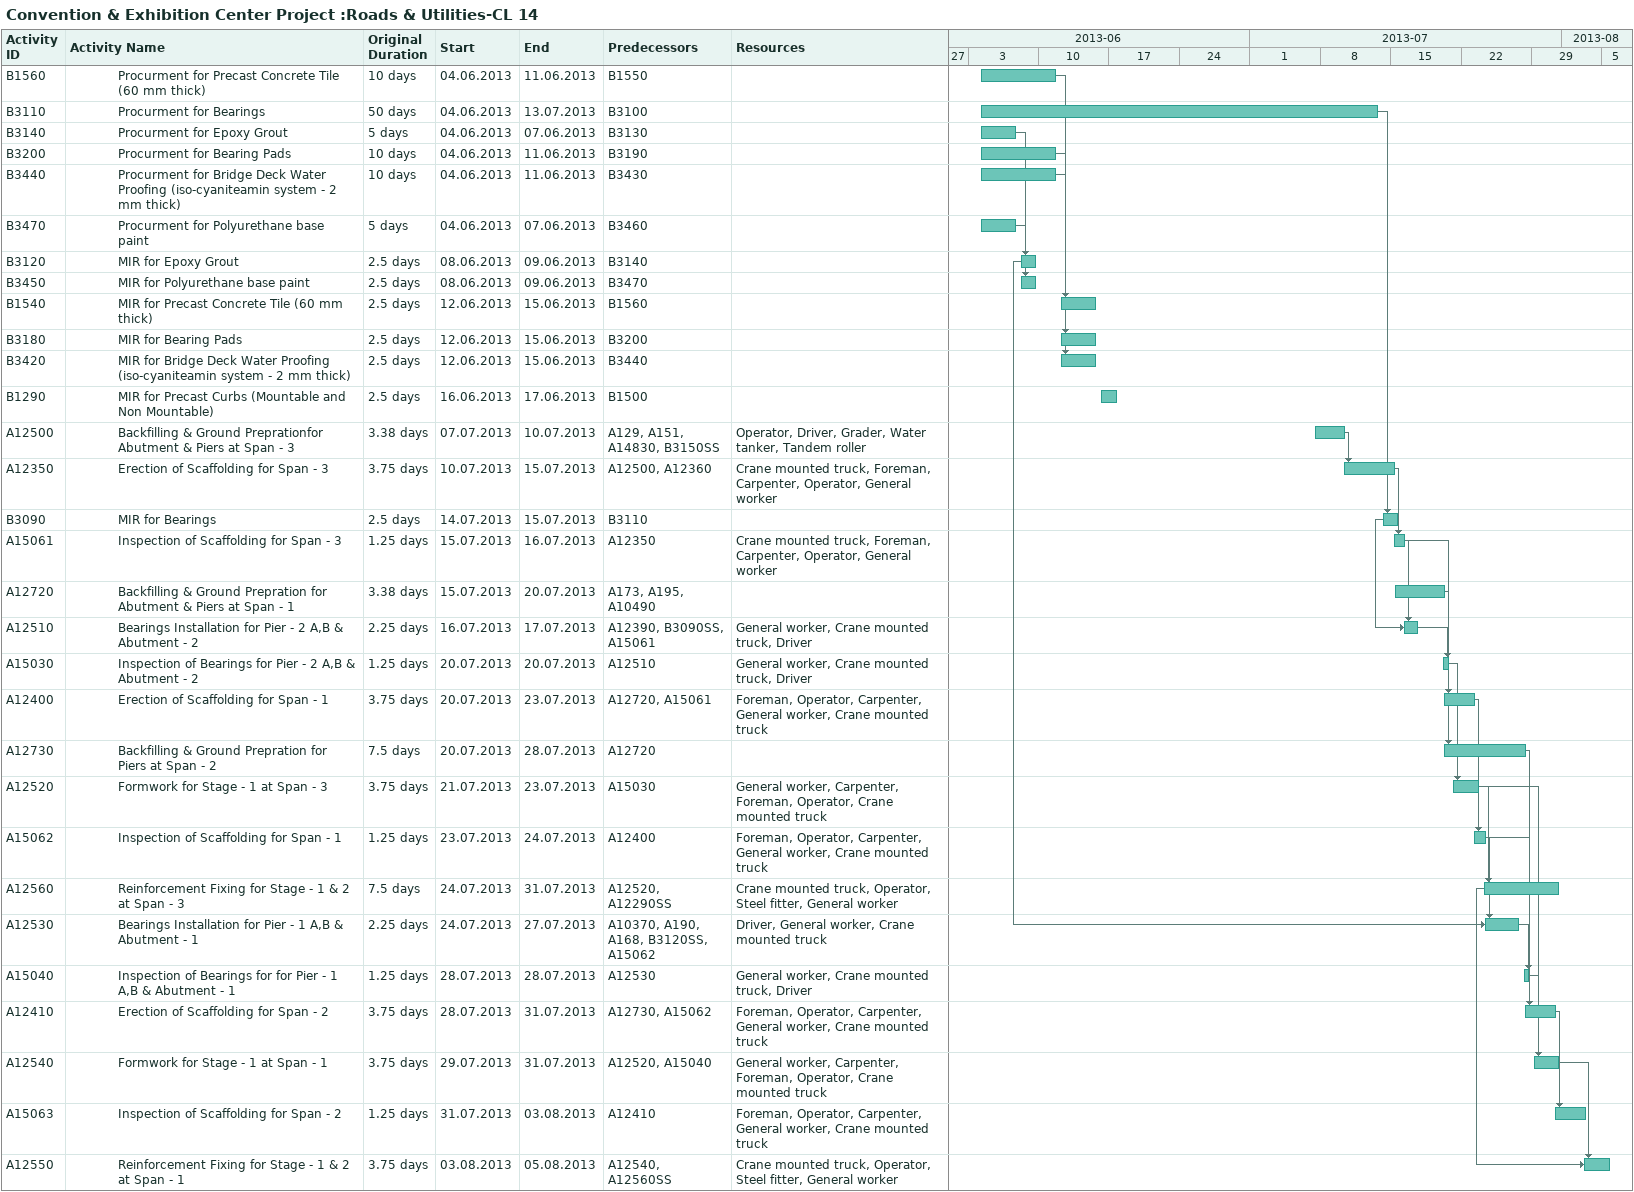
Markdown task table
Convention & Exhibition Center Project :Roads & Utilities-CL 14

| ID | Level | Task | Original duration | Start | Finish | Predecessors | Resources |
|---|---|---|---|---|---|---|---|
| B1560 | 4 | Procurment for Precast Concrete Tile (60 mm thick) | 10d | 2013-06-04 | 2013-06-11 | B1550 |  |
| B3110 | 4 | Procurment for Bearings | 50d | 2013-06-04 | 2013-07-13 | B3100 |  |
| B3140 | 4 | Procurment for Epoxy Grout | 5d | 2013-06-04 | 2013-06-07 | B3130 |  |
| B3200 | 4 | Procurment for Bearing Pads | 10d | 2013-06-04 | 2013-06-11 | B3190 |  |
| B3440 | 4 | Procurment for Bridge Deck Water Proofing (iso-cyaniteamin system - 2 mm thick) | 10d | 2013-06-04 | 2013-06-11 | B3430 |  |
| B3470 | 4 | Procurment for Polyurethane base paint | 5d | 2013-06-04 | 2013-06-07 | B3460 |  |
| B3120 | 4 | MIR for Epoxy Grout | 2.5d | 2013-06-08 | 2013-06-09 | B3140 |  |
| B3450 | 4 | MIR for Polyurethane base paint | 2.5d | 2013-06-08 | 2013-06-09 | B3470 |  |
| B1540 | 4 | MIR for Precast Concrete Tile (60 mm thick) | 2.5d | 2013-06-12 | 2013-06-15 | B1560 |  |
| B3180 | 4 | MIR for Bearing Pads | 2.5d | 2013-06-12 | 2013-06-15 | B3200 |  |
| B3420 | 4 | MIR for Bridge Deck Water Proofing (iso-cyaniteamin system - 2 mm thick) | 2.5d | 2013-06-12 | 2013-06-15 | B3440 |  |
| B1290 | 4 | MIR for Precast Curbs (Mountable and Non Mountable) | 2.5d | 2013-06-16 | 2013-06-17 | B1500 |  |
| A12500 | 4 | Backfilling & Ground Preprationfor Abutment & Piers at Span - 3 | 3.38d | 2013-07-07 | 2013-07-10 | A129, A151, A14830, B3150SS | Operator, Driver, Grader, Water tanker, Tandem roller |
| A12350 | 4 | Erection of Scaffolding for Span - 3 | 3.75d | 2013-07-10 | 2013-07-15 | A12500, A12360 | Crane mounted truck, Foreman, Carpenter, Operator, General worker |
| B3090 | 4 | MIR for Bearings | 2.5d | 2013-07-14 | 2013-07-15 | B3110 |  |
| A15061 | 4 | Inspection of Scaffolding for Span - 3 | 1.25d | 2013-07-15 | 2013-07-16 | A12350 | Crane mounted truck, Foreman, Carpenter, Operator, General worker |
| A12720 | 4 | Backfilling & Ground Prepration for Abutment & Piers at Span - 1 | 3.38d | 2013-07-15 | 2013-07-20 | A173, A195, A10490 |  |
| A12510 | 4 | Bearings Installation for Pier - 2 A,B & Abutment - 2 | 2.25d | 2013-07-16 | 2013-07-17 | A12390, B3090SS, A15061 | General worker, Crane mounted truck, Driver |
| A15030 | 4 | Inspection of Bearings for Pier - 2 A,B & Abutment - 2 | 1.25d | 2013-07-20 | 2013-07-20 | A12510 | General worker, Crane mounted truck, Driver |
| A12400 | 4 | Erection of Scaffolding for Span - 1 | 3.75d | 2013-07-20 | 2013-07-23 | A12720, A15061 | Foreman, Operator, Carpenter, General worker, Crane mounted truck |
| A12730 | 4 | Backfilling & Ground Prepration for Piers at Span - 2 | 7.5d | 2013-07-20 | 2013-07-28 | A12720 |  |
| A12520 | 4 | Formwork for Stage - 1 at Span - 3 | 3.75d | 2013-07-21 | 2013-07-23 | A15030 | General worker, Carpenter, Foreman, Operator, Crane mounted truck |
| A15062 | 4 | Inspection of Scaffolding for Span - 1 | 1.25d | 2013-07-23 | 2013-07-24 | A12400 | Foreman, Operator, Carpenter, General worker, Crane mounted truck |
| A12560 | 4 | Reinforcement Fixing for Stage - 1 & 2 at Span - 3 | 7.5d | 2013-07-24 | 2013-07-31 | A12520, A12290SS | Crane mounted truck, Operator, Steel fitter, General worker |
| A12530 | 4 | Bearings Installation for Pier - 1 A,B & Abutment - 1 | 2.25d | 2013-07-24 | 2013-07-27 | A10370, A190, A168, B3120SS, A15062 | Driver, General worker, Crane mounted truck |
| A15040 | 4 | Inspection of Bearings for for Pier - 1 A,B & Abutment - 1 | 1.25d | 2013-07-28 | 2013-07-28 | A12530 | General worker, Crane mounted truck, Driver |
| A12410 | 4 | Erection of Scaffolding for Span - 2 | 3.75d | 2013-07-28 | 2013-07-31 | A12730, A15062 | Foreman, Operator, Carpenter, General worker, Crane mounted truck |
| A12540 | 4 | Formwork for Stage - 1 at Span - 1 | 3.75d | 2013-07-29 | 2013-07-31 | A12520, A15040 | General worker, Carpenter, Foreman, Operator, Crane mounted truck |
| A15063 | 4 | Inspection of Scaffolding for Span - 2 | 1.25d | 2013-07-31 | 2013-08-03 | A12410 | Foreman, Operator, Carpenter, General worker, Crane mounted truck |
| A12550 | 4 | Reinforcement Fixing for Stage - 1 & 2 at Span - 1 | 3.75d | 2013-08-03 | 2013-08-05 | A12540, A12560SS | Crane mounted truck, Operator, Steel fitter, General worker |
